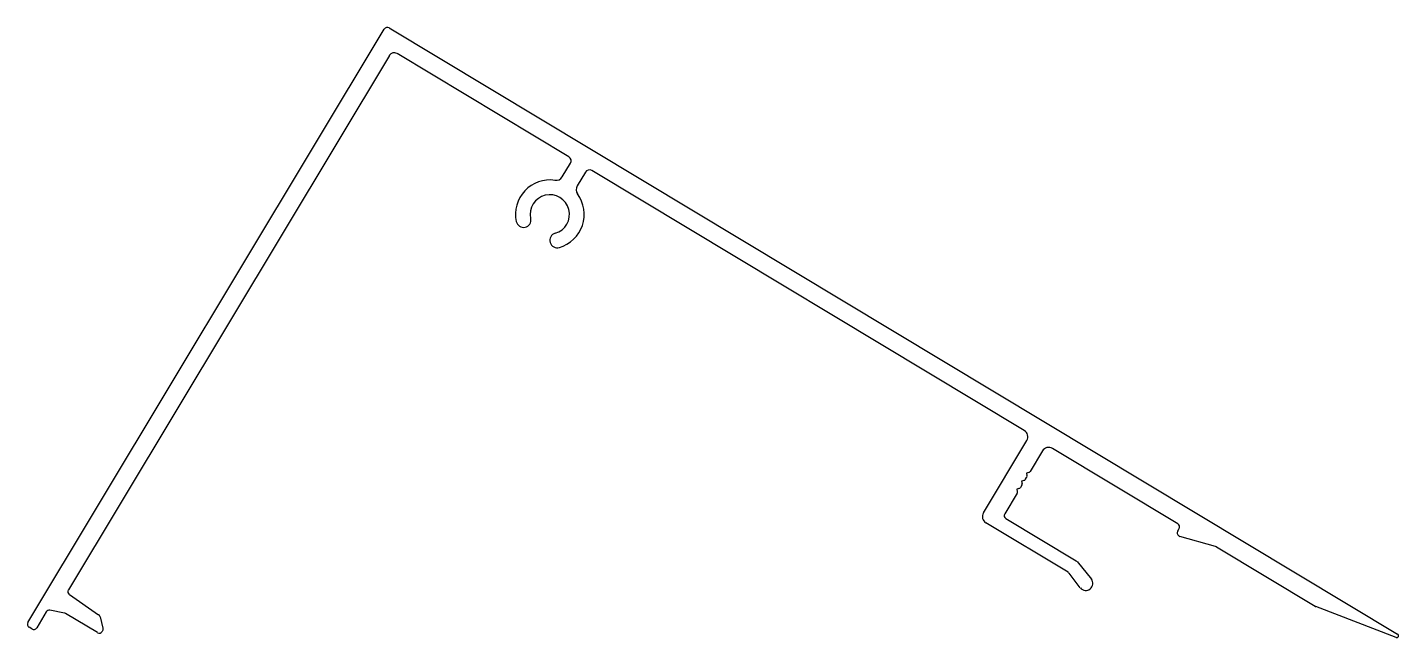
# Model space of a CAD drawing. Extents: x -65 to 82, y 10 to 75.
import ezdxf

# ---------------------------------------------------------------- set-up
doc = ezdxf.new("R2010")
doc.units = 0
doc.layers.add('1', color=7, linetype='CONTINUOUS')

msp = doc.modelspace()

# ---------------------------------------------------------------- linework, layer by layer
at = {"layer": '1', "linetype": 'CONTINUOUS'}
for p, q in [((-64.89, 11.54), (-26.74, 75.03)), ((-26.22, 75.16), (81.73, 10.29)), ((-26.2, 72.22), (-60.56, 15.04)), ((-6.98, 61.37), (-25.38, 72.43)), ((-7.69, 59.22), (-6.81, 60.68)), ((-5.22, 59.73), (-6.1, 58.27)), ((41.76, 32.08), (-4.53, 59.9)), ((37.39, 23.28), (42.03, 31)), ((43.71, 29.89), (42.39, 27.69)), ((58.21, 22.1), (44.79, 30.16)), ((41.72, 26.72), (41.48, 26.66)), ((41.48, 26.65), (41.53, 26.42)), ((42.02, 27.09), (41.87, 26.84)), ((41.87, 26.84), (42.02, 27.09)), ((42.02, 27.09), (41.87, 26.84)), ((41.87, 26.84), (42.02, 27.09)), ((42.02, 27.09), (41.87, 26.84)), ((41.99, 27.51), (42.05, 27.28)), ((42.23, 27.58), (42, 27.52)), ((42.39, 27.69), (42.39, 27.69)), ((40.99, 25.37), (39.67, 23.18)), ((40.96, 25.8), (41.02, 25.56)), ((41.2, 25.87), (40.97, 25.81)), ((41.51, 26.23), (41.36, 25.98)), ((46.45, 16.91), (37.66, 22.19)), ((39.8, 22.65), (47.31, 18.14)), ((58.19, 21.34), (58.34, 21.58)), ((62.25, 19.65), (58.43, 20.75)), ((72.91, 13.26), (62.34, 19.61)), ((47.41, 18.06), (48.95, 16.18)), ((47.76, 15.26), (46.56, 16.81)), ((-60.45, 14.53), (-57.32, 12.36)), ((81.56, 9.94), (72.97, 13.23)), ((-62.93, 12.66), (-63.94, 10.97)), ((-60.99, 12.55), (-62.53, 12.84)), ((-57.45, 10.45), (-60.86, 12.5)), ((-57.17, 12.14), (-56.86, 10.92)), ((-64.47, 10.84), (-64.76, 11.02)), ((-56.9, 10.63), (-56.93, 10.58))]:
    msp.add_line(p, q, dxfattribs=at)
for centre, radius, start, end in [((-26.41, 74.83), 0.381, 59, 149), ((-25.69, 71.91), 0.6, 59, 148.794), ((-7.24, 60.94), 0.5, 329, 58.9964), ((-9.02, 55.21), 3.68, 81.5521, 191.9568), ((-8.36, 59.63), 0.787, 261.5521, 329), ((-4.79, 59.47), 0.5, 59, 149), ((-9.02, 55.21), 2.1, 286.0432, 191.9568), ((-9.02, 55.21), 3.68, 286.0432, 36.4479), ((-5.42, 57.86), 0.787, 149, 216.4479), ((-11.84, 54.61), 0.794, 191.9568, 11.9568), ((-8.22, 52.43), 0.794, 106.0432, 286.0432), ((41.36, 31.41), 0.787, 329, 59), ((44.38, 29.49), 0.787, 59, 149), ((41.48, 26.66), 0.008, 104, 194), ((41.29, 26.36), 0.25, 329, 14), ((41.66, 26.97), 0.25, 284, 329), ((42, 27.51), 0.008, 104, 194), ((41.81, 27.22), 0.25, 329, 14), ((42.17, 27.82), 0.25, 284, 329), ((40.97, 25.8), 0.008, 104, 194), ((40.78, 25.5), 0.25, 329, 14), ((41.14, 26.11), 0.25, 284, 329), ((38.07, 22.87), 0.794, 149, 239), ((40, 22.98), 0.381, 149, 239), ((58.01, 21.77), 0.381, 329, 59), ((58.54, 21.13), 0.4, 149, 254), ((62.14, 19.29), 0.381, 59, 74), ((47.11, 17.82), 0.381, 39.4161, 59), ((46.25, 16.58), 0.381, 37.8714, 59), ((48.36, 15.72), 0.75, 217.8714, 37.8714), ((-60.24, 14.84), 0.381, 149, 235.3042), ((73.11, 13.59), 0.381, 239, 249), ((-62.6, 12.47), 0.381, 79.1817, 149), ((-61.06, 12.17), 0.381, 59, 79.1817), ((-57.54, 12.05), 0.381, 14.4268, 55.3042), ((-64.56, 11.34), 0.381, 149, 239), ((-64.27, 11.17), 0.381, 239, 329), ((-57.26, 10.77), 0.381, 239, 329), ((-57.22, 10.82), 0.381, 329, 14.4268), ((81.63, 10.12), 0.2, 249, 59)]:
    msp.add_arc(centre, radius, start, end, dxfattribs=at)

doc.saveas('drawing.dxf')
